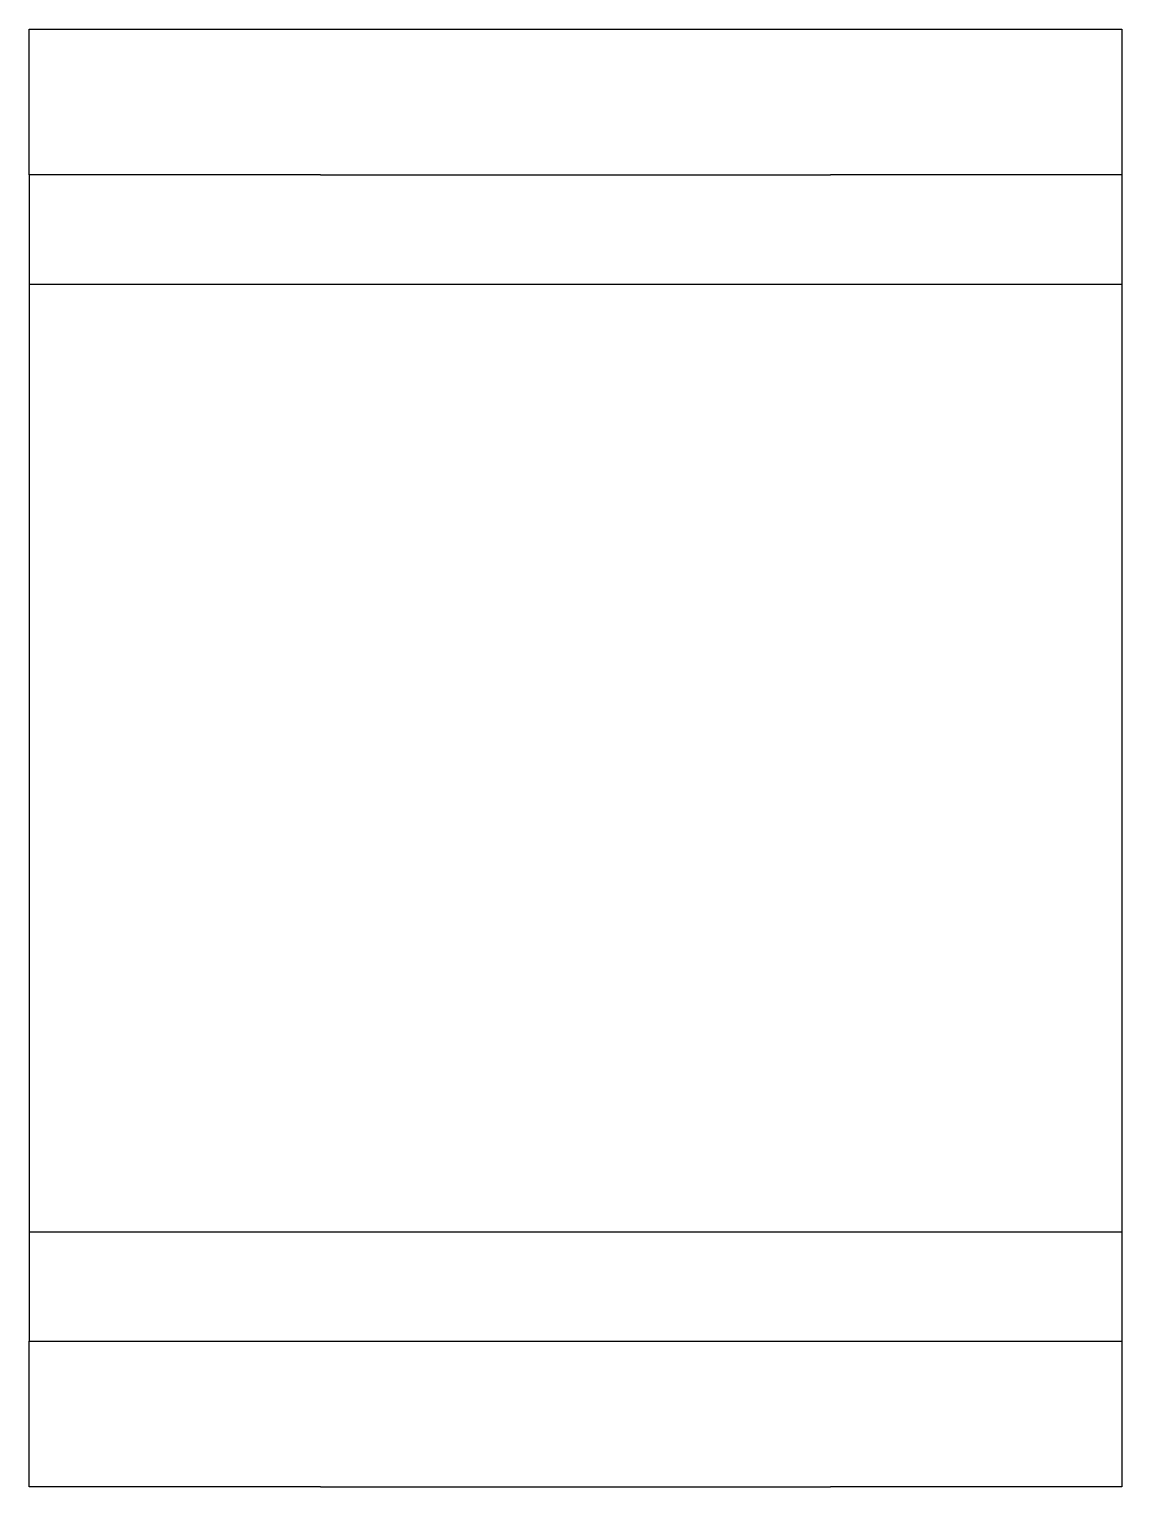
# Model space of a CAD drawing. Header units: metres. Extents: x -15 to 15, y -20 to 20.
import ezdxf

# ---------------------------------------------------------------- set-up
doc = ezdxf.new("R2010")
doc.units = ezdxf.units.M

msp = doc.modelspace()

# ---------------------------------------------------------------- linework, layer by layer
for points in [[(-15, 16), (-15, 16.08), (-15, 16.16), (-15, 16.24), (-15, 16.32), (-15, 16.4), (-15, 16.48), (-15, 16.56), (-15, 16.64), (-15, 16.72), (-15, 16.8), (-15, 16.88), (-15, 16.96), (-15, 17.04), (-15, 17.12), (-15, 17.2), (-15, 17.28), (-15, 17.36), (-15, 17.44), (-15, 17.52), (-15, 17.6), (-15, 17.68), (-15, 17.76), (-15, 17.84), (-15, 17.92), (-15, 18), (-15, 18.08), (-15, 18.16), (-15, 18.24), (-15, 18.32), (-15, 18.4), (-15, 18.48), (-15, 18.56), (-15, 18.64), (-15, 18.72), (-15, 18.8), (-15, 18.88), (-15, 18.96), (-15, 19.04), (-15, 19.12), (-15, 19.2), (-15, 19.28), (-15, 19.36), (-15, 19.44), (-15, 19.52), (-15, 19.6), (-15, 19.68), (-15, 19.76), (-15, 19.84), (-15, 19.92), (-15, 20)], [(-15, 20), (-14.986, 20), (-14.972, 20), (-14.958, 20), (-14.932, 20), (-14.89, 20), (-14.848, 20), (-14.805, 20), (-14.74, 20), (-14.67, 20), (-14.601, 20), (-14.524, 20), (-14.427, 20), (-14.331, 20), (-14.235, 20), (-14.121, 20), (-13.999, 20), (-13.878, 20), (-13.753, 20), (-13.608, 20), (-13.462, 20), (-13.317, 20), (-13.159, 20), (-12.992, 20), (-12.824, 20), (-12.657, 20), (-12.47, 20), (-12.282, 20), (-12.095, 20), (-11.9, 20), (-11.695, 20), (-11.49, 20), (-11.286, 20), (-11.068, 20), (-10.848, 20), (-10.628, 20), (-10.405, 20), (-10.173, 20), (-9.941, 20), (-9.709, 20), (-9.47, 20), (-9.228, 20), (-8.987, 20), (-8.745, 20), (-8.497, 20), (-8.249, 20), (-8.002, 20), (-7.752, 20), (-7.502, 20), (-7.251, 20), (-7, 20)], [(-7, 20), (-6.72, 20), (-6.44, 20), (-6.16, 20), (-5.88, 20), (-5.6, 20), (-5.32, 20), (-5.04, 20), (-4.76, 20), (-4.48, 20), (-4.2, 20), (-3.92, 20), (-3.64, 20), (-3.36, 20), (-3.08, 20), (-2.8, 20), (-2.52, 20), (-2.24, 20), (-1.96, 20), (-1.68, 20), (-1.4, 20), (-1.12, 20), (-0.84, 20), (-0.56, 20), (-0.28, 20), (0, 20), (0.28, 20), (0.56, 20), (0.84, 20), (1.12, 20), (1.4, 20), (1.68, 20), (1.96, 20), (2.24, 20), (2.52, 20), (2.8, 20), (3.08, 20), (3.36, 20), (3.64, 20), (3.92, 20), (4.2, 20), (4.48, 20), (4.76, 20), (5.04, 20), (5.32, 20), (5.6, 20), (5.88, 20), (6.16, 20), (6.44, 20), (6.72, 20), (7, 20)], [(7, 20), (7.251, 20), (7.502, 20), (7.752, 20), (8.002, 20), (8.249, 20), (8.497, 20), (8.745, 20), (8.987, 20), (9.228, 20), (9.47, 20), (9.709, 20), (9.941, 20), (10.173, 20), (10.405, 20), (10.628, 20), (10.848, 20), (11.068, 20), (11.286, 20), (11.49, 20), (11.695, 20), (11.9, 20), (12.095, 20), (12.282, 20), (12.47, 20), (12.657, 20), (12.824, 20), (12.992, 20), (13.159, 20), (13.317, 20), (13.462, 20), (13.608, 20), (13.753, 20), (13.878, 20), (13.999, 20), (14.121, 20), (14.235, 20), (14.331, 20), (14.427, 20), (14.524, 20), (14.601, 20), (14.67, 20), (14.74, 20), (14.805, 20), (14.848, 20), (14.89, 20), (14.932, 20), (14.958, 20), (14.972, 20), (14.986, 20), (15, 20)], [(15, 20), (15, 19.92), (15, 19.84), (15, 19.76), (15, 19.68), (15, 19.6), (15, 19.52), (15, 19.44), (15, 19.36), (15, 19.28), (15, 19.2), (15, 19.12), (15, 19.04), (15, 18.96), (15, 18.88), (15, 18.8), (15, 18.72), (15, 18.64), (15, 18.56), (15, 18.48), (15, 18.4), (15, 18.32), (15, 18.24), (15, 18.16), (15, 18.08), (15, 18), (15, 17.92), (15, 17.84), (15, 17.76), (15, 17.68), (15, 17.6), (15, 17.52), (15, 17.44), (15, 17.36), (15, 17.28), (15, 17.2), (15, 17.12), (15, 17.04), (15, 16.96), (15, 16.88), (15, 16.8), (15, 16.72), (15, 16.64), (15, 16.56), (15, 16.48), (15, 16.4), (15, 16.32), (15, 16.24), (15, 16.16), (15, 16.08), (15, 16)], [(-15, 16), (-15, 15.94), (-15, 15.88), (-15, 15.82), (-15, 15.76), (-15, 15.7), (-15, 15.64), (-15, 15.58), (-15, 15.52), (-15, 15.46), (-15, 15.4), (-15, 15.34), (-15, 15.28), (-15, 15.22), (-15, 15.16), (-15, 15.1), (-15, 15.04), (-15, 14.98), (-15, 14.92), (-15, 14.86), (-15, 14.8), (-15, 14.74), (-15, 14.68), (-15, 14.62), (-15, 14.56), (-15, 14.5), (-15, 14.44), (-15, 14.38), (-15, 14.32), (-15, 14.26), (-15, 14.2), (-15, 14.14), (-15, 14.08), (-15, 14.02), (-15, 13.96), (-15, 13.9), (-15, 13.84), (-15, 13.78), (-15, 13.72), (-15, 13.66), (-15, 13.6), (-15, 13.54), (-15, 13.48), (-15, 13.42), (-15, 13.36), (-15, 13.3), (-15, 13.24), (-15, 13.18), (-15, 13.12), (-15, 13.06), (-15, 13)], [(-7, 16), (-7.251, 16), (-7.502, 16), (-7.752, 16), (-8.002, 16), (-8.249, 16), (-8.497, 16), (-8.745, 16), (-8.987, 16), (-9.228, 16), (-9.47, 16), (-9.709, 16), (-9.941, 16), (-10.173, 16), (-10.405, 16), (-10.628, 16), (-10.848, 16), (-11.068, 16), (-11.286, 16), (-11.49, 16), (-11.695, 16), (-11.9, 16), (-12.095, 16), (-12.282, 16), (-12.47, 16), (-12.657, 16), (-12.824, 16), (-12.992, 16), (-13.159, 16), (-13.317, 16), (-13.462, 16), (-13.608, 16), (-13.753, 16), (-13.878, 16), (-13.999, 16), (-14.121, 16), (-14.235, 16), (-14.331, 16), (-14.427, 16), (-14.524, 16), (-14.601, 16), (-14.67, 16), (-14.74, 16), (-14.805, 16), (-14.848, 16), (-14.89, 16), (-14.932, 16), (-14.958, 16), (-14.972, 16), (-14.986, 16), (-15, 16)], [(-7, 16), (-6.72, 16), (-6.44, 16), (-6.16, 16), (-5.88, 16), (-5.6, 16), (-5.32, 16), (-5.04, 16), (-4.76, 16), (-4.48, 16), (-4.2, 16), (-3.92, 16), (-3.64, 16), (-3.36, 16), (-3.08, 16), (-2.8, 16), (-2.52, 16), (-2.24, 16), (-1.96, 16), (-1.68, 16), (-1.4, 16), (-1.12, 16), (-0.84, 16), (-0.56, 16), (-0.28, 16), (0, 16), (0.28, 16), (0.56, 16), (0.84, 16), (1.12, 16), (1.4, 16), (1.68, 16), (1.96, 16), (2.24, 16), (2.52, 16), (2.8, 16), (3.08, 16), (3.36, 16), (3.64, 16), (3.92, 16), (4.2, 16), (4.48, 16), (4.76, 16), (5.04, 16), (5.32, 16), (5.6, 16), (5.88, 16), (6.16, 16), (6.44, 16), (6.72, 16), (7, 16)], [(15, 16), (14.986, 16), (14.972, 16), (14.958, 16), (14.932, 16), (14.89, 16), (14.848, 16), (14.805, 16), (14.74, 16), (14.67, 16), (14.601, 16), (14.524, 16), (14.427, 16), (14.331, 16), (14.235, 16), (14.121, 16), (13.999, 16), (13.878, 16), (13.753, 16), (13.608, 16), (13.462, 16), (13.317, 16), (13.159, 16), (12.992, 16), (12.824, 16), (12.657, 16), (12.47, 16), (12.282, 16), (12.095, 16), (11.9, 16), (11.695, 16), (11.49, 16), (11.286, 16), (11.068, 16), (10.848, 16), (10.628, 16), (10.405, 16), (10.173, 16), (9.941, 16), (9.709, 16), (9.47, 16), (9.228, 16), (8.987, 16), (8.745, 16), (8.497, 16), (8.249, 16), (8.002, 16), (7.752, 16), (7.502, 16), (7.251, 16), (7, 16)], [(15, 16), (15, 15.94), (15, 15.88), (15, 15.82), (15, 15.76), (15, 15.7), (15, 15.64), (15, 15.58), (15, 15.52), (15, 15.46), (15, 15.4), (15, 15.34), (15, 15.28), (15, 15.22), (15, 15.16), (15, 15.1), (15, 15.04), (15, 14.98), (15, 14.92), (15, 14.86), (15, 14.8), (15, 14.74), (15, 14.68), (15, 14.62), (15, 14.56), (15, 14.5), (15, 14.44), (15, 14.38), (15, 14.32), (15, 14.26), (15, 14.2), (15, 14.14), (15, 14.08), (15, 14.02), (15, 13.96), (15, 13.9), (15, 13.84), (15, 13.78), (15, 13.72), (15, 13.66), (15, 13.6), (15, 13.54), (15, 13.48), (15, 13.42), (15, 13.36), (15, 13.3), (15, 13.24), (15, 13.18), (15, 13.12), (15, 13.06), (15, 13)], [(-15, 13), (-15, 12.48), (-15, 11.96), (-15, 11.44), (-15, 10.92), (-15, 10.4), (-15, 9.88), (-15, 9.36), (-15, 8.84), (-15, 8.32), (-15, 7.8), (-15, 7.28), (-15, 6.76), (-15, 6.24), (-15, 5.72), (-15, 5.2), (-15, 4.68), (-15, 4.16), (-15, 3.64), (-15, 3.12), (-15, 2.6), (-15, 2.08), (-15, 1.56), (-15, 1.04), (-15, 0.52), (-15, 0), (-15, -0.52), (-15, -1.04), (-15, -1.56), (-15, -2.08), (-15, -2.6), (-15, -3.12), (-15, -3.64), (-15, -4.16), (-15, -4.68), (-15, -5.2), (-15, -5.72), (-15, -6.24), (-15, -6.76), (-15, -7.28), (-15, -7.8), (-15, -8.32), (-15, -8.84), (-15, -9.36), (-15, -9.88), (-15, -10.4), (-15, -10.92), (-15, -11.44), (-15, -11.96), (-15, -12.48), (-15, -13)], [(-15, 13), (-14.4, 13), (-13.8, 13), (-13.2, 13), (-12.6, 13), (-12, 13), (-11.4, 13), (-10.8, 13), (-10.2, 13), (-9.6, 13), (-9, 13), (-8.4, 13), (-7.8, 13), (-7.2, 13), (-6.6, 13), (-6, 13), (-5.4, 13), (-4.8, 13), (-4.2, 13), (-3.6, 13), (-3, 13), (-2.4, 13), (-1.8, 13), (-1.2, 13), (-0.6, 13), (0, 13), (0.6, 13), (1.2, 13), (1.8, 13), (2.4, 13), (3, 13), (3.6, 13), (4.2, 13), (4.8, 13), (5.4, 13), (6, 13), (6.6, 13), (7.2, 13), (7.8, 13), (8.4, 13), (9, 13), (9.6, 13), (10.2, 13), (10.8, 13), (11.4, 13), (12, 13), (12.6, 13), (13.2, 13), (13.8, 13), (14.4, 13), (15, 13)], [(15, 13), (15, 12.48), (15, 11.96), (15, 11.44), (15, 10.92), (15, 10.4), (15, 9.88), (15, 9.36), (15, 8.84), (15, 8.32), (15, 7.8), (15, 7.28), (15, 6.76), (15, 6.24), (15, 5.72), (15, 5.2), (15, 4.68), (15, 4.16), (15, 3.64), (15, 3.12), (15, 2.6), (15, 2.08), (15, 1.56), (15, 1.04), (15, 0.52), (15, 0), (15, -0.52), (15, -1.04), (15, -1.56), (15, -2.08), (15, -2.6), (15, -3.12), (15, -3.64), (15, -4.16), (15, -4.68), (15, -5.2), (15, -5.72), (15, -6.24), (15, -6.76), (15, -7.28), (15, -7.8), (15, -8.32), (15, -8.84), (15, -9.36), (15, -9.88), (15, -10.4), (15, -10.92), (15, -11.44), (15, -11.96), (15, -12.48), (15, -13)], [(-15, -13), (-15, -13.06), (-15, -13.12), (-15, -13.18), (-15, -13.24), (-15, -13.3), (-15, -13.36), (-15, -13.42), (-15, -13.48), (-15, -13.54), (-15, -13.6), (-15, -13.66), (-15, -13.72), (-15, -13.78), (-15, -13.84), (-15, -13.9), (-15, -13.96), (-15, -14.02), (-15, -14.08), (-15, -14.14), (-15, -14.2), (-15, -14.26), (-15, -14.32), (-15, -14.38), (-15, -14.44), (-15, -14.5), (-15, -14.56), (-15, -14.62), (-15, -14.68), (-15, -14.74), (-15, -14.8), (-15, -14.86), (-15, -14.92), (-15, -14.98), (-15, -15.04), (-15, -15.1), (-15, -15.16), (-15, -15.22), (-15, -15.28), (-15, -15.34), (-15, -15.4), (-15, -15.46), (-15, -15.52), (-15, -15.58), (-15, -15.64), (-15, -15.7), (-15, -15.76), (-15, -15.82), (-15, -15.88), (-15, -15.94), (-15, -16)], [(-15, -13), (-14.4, -13), (-13.8, -13), (-13.2, -13), (-12.6, -13), (-12, -13), (-11.4, -13), (-10.8, -13), (-10.2, -13), (-9.6, -13), (-9, -13), (-8.4, -13), (-7.8, -13), (-7.2, -13), (-6.6, -13), (-6, -13), (-5.4, -13), (-4.8, -13), (-4.2, -13), (-3.6, -13), (-3, -13), (-2.4, -13), (-1.8, -13), (-1.2, -13), (-0.6, -13), (0, -13), (0.6, -13), (1.2, -13), (1.8, -13), (2.4, -13), (3, -13), (3.6, -13), (4.2, -13), (4.8, -13), (5.4, -13), (6, -13), (6.6, -13), (7.2, -13), (7.8, -13), (8.4, -13), (9, -13), (9.6, -13), (10.2, -13), (10.8, -13), (11.4, -13), (12, -13), (12.6, -13), (13.2, -13), (13.8, -13), (14.4, -13), (15, -13)], [(15, -13), (15, -13.06), (15, -13.12), (15, -13.18), (15, -13.24), (15, -13.3), (15, -13.36), (15, -13.42), (15, -13.48), (15, -13.54), (15, -13.6), (15, -13.66), (15, -13.72), (15, -13.78), (15, -13.84), (15, -13.9), (15, -13.96), (15, -14.02), (15, -14.08), (15, -14.14), (15, -14.2), (15, -14.26), (15, -14.32), (15, -14.38), (15, -14.44), (15, -14.5), (15, -14.56), (15, -14.62), (15, -14.68), (15, -14.74), (15, -14.8), (15, -14.86), (15, -14.92), (15, -14.98), (15, -15.04), (15, -15.1), (15, -15.16), (15, -15.22), (15, -15.28), (15, -15.34), (15, -15.4), (15, -15.46), (15, -15.52), (15, -15.58), (15, -15.64), (15, -15.7), (15, -15.76), (15, -15.82), (15, -15.88), (15, -15.94), (15, -16)], [(-15, -20), (-15, -19.92), (-15, -19.84), (-15, -19.76), (-15, -19.68), (-15, -19.6), (-15, -19.52), (-15, -19.44), (-15, -19.36), (-15, -19.28), (-15, -19.2), (-15, -19.12), (-15, -19.04), (-15, -18.96), (-15, -18.88), (-15, -18.8), (-15, -18.72), (-15, -18.64), (-15, -18.56), (-15, -18.48), (-15, -18.4), (-15, -18.32), (-15, -18.24), (-15, -18.16), (-15, -18.08), (-15, -18), (-15, -17.92), (-15, -17.84), (-15, -17.76), (-15, -17.68), (-15, -17.6), (-15, -17.52), (-15, -17.44), (-15, -17.36), (-15, -17.28), (-15, -17.2), (-15, -17.12), (-15, -17.04), (-15, -16.96), (-15, -16.88), (-15, -16.8), (-15, -16.72), (-15, -16.64), (-15, -16.56), (-15, -16.48), (-15, -16.4), (-15, -16.32), (-15, -16.24), (-15, -16.16), (-15, -16.08), (-15, -16)], [(-15, -16), (-14.986, -16), (-14.972, -16), (-14.958, -16), (-14.932, -16), (-14.89, -16), (-14.848, -16), (-14.805, -16), (-14.74, -16), (-14.67, -16), (-14.601, -16), (-14.524, -16), (-14.427, -16), (-14.331, -16), (-14.235, -16), (-14.121, -16), (-13.999, -16), (-13.878, -16), (-13.753, -16), (-13.608, -16), (-13.462, -16), (-13.317, -16), (-13.159, -16), (-12.992, -16), (-12.824, -16), (-12.657, -16), (-12.47, -16), (-12.282, -16), (-12.095, -16), (-11.9, -16), (-11.695, -16), (-11.49, -16), (-11.286, -16), (-11.068, -16), (-10.848, -16), (-10.628, -16), (-10.405, -16), (-10.173, -16), (-9.941, -16), (-9.709, -16), (-9.47, -16), (-9.228, -16), (-8.987, -16), (-8.745, -16), (-8.497, -16), (-8.249, -16), (-8.002, -16), (-7.752, -16), (-7.502, -16), (-7.251, -16), (-7, -16)], [(-7, -16), (-6.72, -16), (-6.44, -16), (-6.16, -16), (-5.88, -16), (-5.6, -16), (-5.32, -16), (-5.04, -16), (-4.76, -16), (-4.48, -16), (-4.2, -16), (-3.92, -16), (-3.64, -16), (-3.36, -16), (-3.08, -16), (-2.8, -16), (-2.52, -16), (-2.24, -16), (-1.96, -16), (-1.68, -16), (-1.4, -16), (-1.12, -16), (-0.84, -16), (-0.56, -16), (-0.28, -16), (0, -16), (0.28, -16), (0.56, -16), (0.84, -16), (1.12, -16), (1.4, -16), (1.68, -16), (1.96, -16), (2.24, -16), (2.52, -16), (2.8, -16), (3.08, -16), (3.36, -16), (3.64, -16), (3.92, -16), (4.2, -16), (4.48, -16), (4.76, -16), (5.04, -16), (5.32, -16), (5.6, -16), (5.88, -16), (6.16, -16), (6.44, -16), (6.72, -16), (7, -16)], [(7, -16), (7.251, -16), (7.502, -16), (7.752, -16), (8.002, -16), (8.249, -16), (8.497, -16), (8.745, -16), (8.987, -16), (9.228, -16), (9.47, -16), (9.709, -16), (9.941, -16), (10.173, -16), (10.405, -16), (10.628, -16), (10.848, -16), (11.068, -16), (11.286, -16), (11.49, -16), (11.695, -16), (11.9, -16), (12.095, -16), (12.282, -16), (12.47, -16), (12.657, -16), (12.824, -16), (12.992, -16), (13.159, -16), (13.317, -16), (13.462, -16), (13.608, -16), (13.753, -16), (13.878, -16), (13.999, -16), (14.121, -16), (14.235, -16), (14.331, -16), (14.427, -16), (14.524, -16), (14.601, -16), (14.67, -16), (14.74, -16), (14.805, -16), (14.848, -16), (14.89, -16), (14.932, -16), (14.958, -16), (14.972, -16), (14.986, -16), (15, -16)], [(15, -16), (15, -16.08), (15, -16.16), (15, -16.24), (15, -16.32), (15, -16.4), (15, -16.48), (15, -16.56), (15, -16.64), (15, -16.72), (15, -16.8), (15, -16.88), (15, -16.96), (15, -17.04), (15, -17.12), (15, -17.2), (15, -17.28), (15, -17.36), (15, -17.44), (15, -17.52), (15, -17.6), (15, -17.68), (15, -17.76), (15, -17.84), (15, -17.92), (15, -18), (15, -18.08), (15, -18.16), (15, -18.24), (15, -18.32), (15, -18.4), (15, -18.48), (15, -18.56), (15, -18.64), (15, -18.72), (15, -18.8), (15, -18.88), (15, -18.96), (15, -19.04), (15, -19.12), (15, -19.2), (15, -19.28), (15, -19.36), (15, -19.44), (15, -19.52), (15, -19.6), (15, -19.68), (15, -19.76), (15, -19.84), (15, -19.92), (15, -20)], [(-7, -20), (-7.251, -20), (-7.502, -20), (-7.752, -20), (-8.002, -20), (-8.249, -20), (-8.497, -20), (-8.745, -20), (-8.987, -20), (-9.228, -20), (-9.47, -20), (-9.709, -20), (-9.941, -20), (-10.173, -20), (-10.405, -20), (-10.628, -20), (-10.848, -20), (-11.068, -20), (-11.286, -20), (-11.49, -20), (-11.695, -20), (-11.9, -20), (-12.095, -20), (-12.282, -20), (-12.47, -20), (-12.657, -20), (-12.824, -20), (-12.992, -20), (-13.159, -20), (-13.317, -20), (-13.462, -20), (-13.608, -20), (-13.753, -20), (-13.878, -20), (-13.999, -20), (-14.121, -20), (-14.235, -20), (-14.331, -20), (-14.427, -20), (-14.524, -20), (-14.601, -20), (-14.67, -20), (-14.74, -20), (-14.805, -20), (-14.848, -20), (-14.89, -20), (-14.932, -20), (-14.958, -20), (-14.972, -20), (-14.986, -20), (-15, -20)], [(-7, -20), (-6.72, -20), (-6.44, -20), (-6.16, -20), (-5.88, -20), (-5.6, -20), (-5.32, -20), (-5.04, -20), (-4.76, -20), (-4.48, -20), (-4.2, -20), (-3.92, -20), (-3.64, -20), (-3.36, -20), (-3.08, -20), (-2.8, -20), (-2.52, -20), (-2.24, -20), (-1.96, -20), (-1.68, -20), (-1.4, -20), (-1.12, -20), (-0.84, -20), (-0.56, -20), (-0.28, -20), (0, -20), (0.28, -20), (0.56, -20), (0.84, -20), (1.12, -20), (1.4, -20), (1.68, -20), (1.96, -20), (2.24, -20), (2.52, -20), (2.8, -20), (3.08, -20), (3.36, -20), (3.64, -20), (3.92, -20), (4.2, -20), (4.48, -20), (4.76, -20), (5.04, -20), (5.32, -20), (5.6, -20), (5.88, -20), (6.16, -20), (6.44, -20), (6.72, -20), (7, -20)], [(15, -20), (14.986, -20), (14.972, -20), (14.958, -20), (14.932, -20), (14.89, -20), (14.848, -20), (14.805, -20), (14.74, -20), (14.67, -20), (14.601, -20), (14.524, -20), (14.427, -20), (14.331, -20), (14.235, -20), (14.121, -20), (13.999, -20), (13.878, -20), (13.753, -20), (13.608, -20), (13.462, -20), (13.317, -20), (13.159, -20), (12.992, -20), (12.824, -20), (12.657, -20), (12.47, -20), (12.282, -20), (12.095, -20), (11.9, -20), (11.695, -20), (11.49, -20), (11.286, -20), (11.068, -20), (10.848, -20), (10.628, -20), (10.405, -20), (10.173, -20), (9.941, -20), (9.709, -20), (9.47, -20), (9.228, -20), (8.987, -20), (8.745, -20), (8.497, -20), (8.249, -20), (8.002, -20), (7.752, -20), (7.502, -20), (7.251, -20), (7, -20)]]:
    msp.add_lwpolyline(points)

doc.saveas('drawing.dxf')
